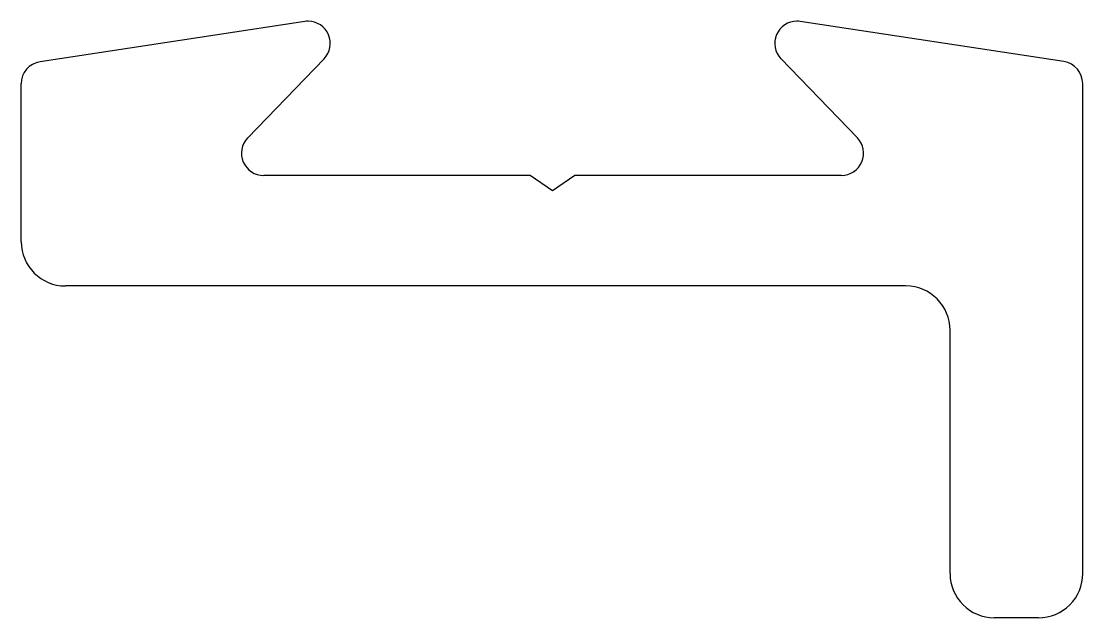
# Model space of a CAD drawing. Extents: x 705 to 729, y 432.9 to 446.4.
import ezdxf

# ---------------------------------------------------------------- set-up
doc = ezdxf.new("R2010")
doc.units = 0
doc.layers.get('0').update_dxf_attribs({"linetype": 'CONTINUOUS'})

msp = doc.modelspace()

# ---------------------------------------------------------------- linework, layer by layer
at = {"color": 7}
for p, q in [((711.437, 446.347), (705.451, 445.434)), ((728.601, 445.441), (722.641, 446.348)), ((710.146, 443.714), (711.875, 445.506)), ((722.203, 445.507), (723.933, 443.715)), ((705.027, 441.368), (705.026, 444.94)), ((729.028, 433.868), (729.026, 444.946)), ((716.537, 442.868), (710.508, 442.868)), ((717.039, 442.518), (716.537, 442.868)), ((717.542, 442.868), (717.039, 442.518)), ((723.57, 442.869), (717.542, 442.868)), ((725.027, 440.368), (706.027, 440.368)), ((726.028, 433.868), (726.027, 439.368)), ((728.028, 432.868), (727.028, 432.868))]:
    msp.add_line(p, q, dxfattribs=at)
for centre, radius, start, end in [((711.503, 445.932), 0.42, 88.6936, 99.104), ((711.515, 445.852), 0.5, 316.0973, 90.3029), ((722.563, 445.853), 0.5, 89.7065, 223.9121), ((722.575, 445.933), 0.42, 80.9069, 91.3235), ((705.526, 444.94), 0.5, 98.6662, 180.0094), ((728.526, 444.946), 0.5, 0.0094, 81.3447), ((710.506, 443.367), 0.5, 136.097, 270.3048), ((723.573, 443.369), 0.5, 269.7045, 43.9123), ((706.027, 441.368), 1, 180.0094, 270), ((725.027, 439.368), 1, 0.0094, 90), ((727.028, 433.868), 1, 180.0094, 270), ((728.028, 433.868), 1, 270, 0.0094)]:
    msp.add_arc(centre, radius, start, end, dxfattribs=at)

doc.saveas('drawing.dxf')
